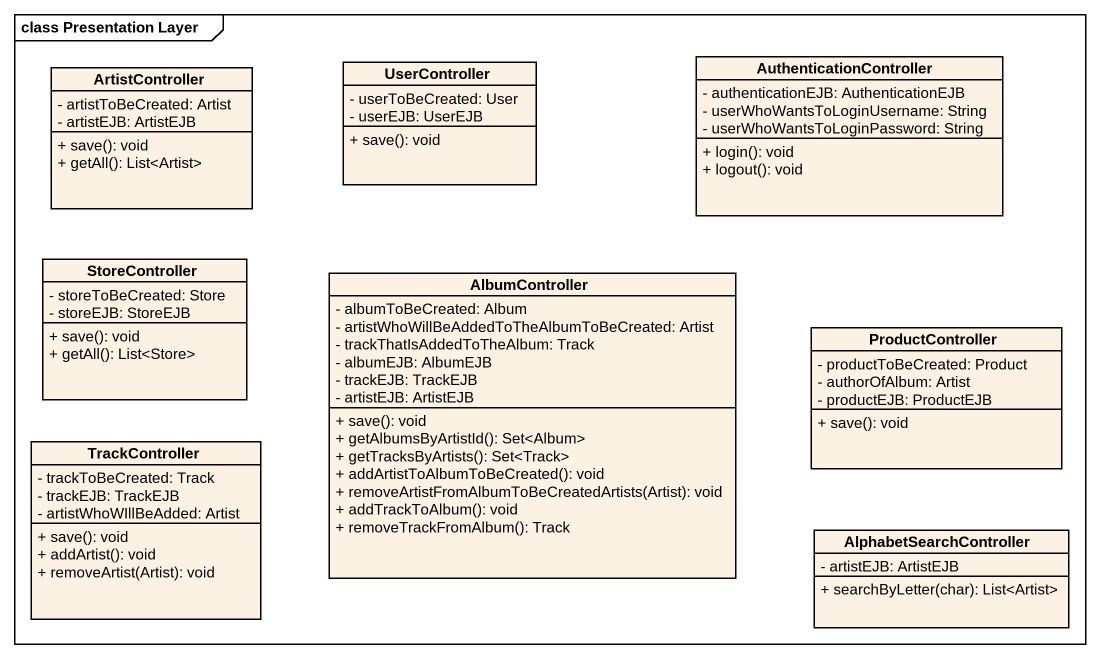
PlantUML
@startuml
mainframe class Presentation Layer
hide circle
hide empty members
skinparam classAttributeIconSize 0
class ArtistController {
  - artistToBeCreated: Artist
  - artistEJB: ArtistEJB
  + save(): void
  + getAll(): List<Artist>
}
class UserController {
  - userToBeCreated: User
  - userEJB: UserEJB
  + save(): void
}
class AuthenticationController {
  - authenticationEJB: AuthenticationEJB
  - userWhoWantsToLoginUsername: String
  - userWhoWantsToLoginPassword: String
  + login(): void
  + logout(): void
}
class StoreController {
  - storeToBeCreated: Store
  - storeEJB: StoreEJB
  + save(): void
  + getAll(): List<Store>
}
class AlbumController {
  - albumToBeCreated: Album
  - artistWhoWillBeAddedToTheAlbumToBeCreated: Artist
  - trackThatIsAddedToTheAlbum: Track
  - albumEJB: AlbumEJB
  - trackEJB: TrackEJB
  - artistEJB: ArtistEJB
  + save(): void
  + getAlbumsByArtistId(): Set<Album>
  + getTracksByArtists(): Set<Track>
  + addArtistToAlbumToBeCreated(): void
  + removeArtistFromAlbumToBeCreatedArtists(Artist): void
  + addTrackToAlbum(): void
  + removeTrackFromAlbum(): Track
}
class ProductController {
  - productToBeCreated: Product
  - authorOfAlbum: Artist
  - productEJB: ProductEJB
  + save(): void
}
class TrackController {
  - trackToBeCreated: Track
  - trackEJB: TrackEJB
  - artistWhoWIllBeAdded: Artist
  + save(): void
  + addArtist(): void
  + removeArtist(Artist): void
}
class AlphabetSearchController {
  - artistEJB: ArtistEJB
  + searchByLetter(char): List<Artist>
}
@enduml
